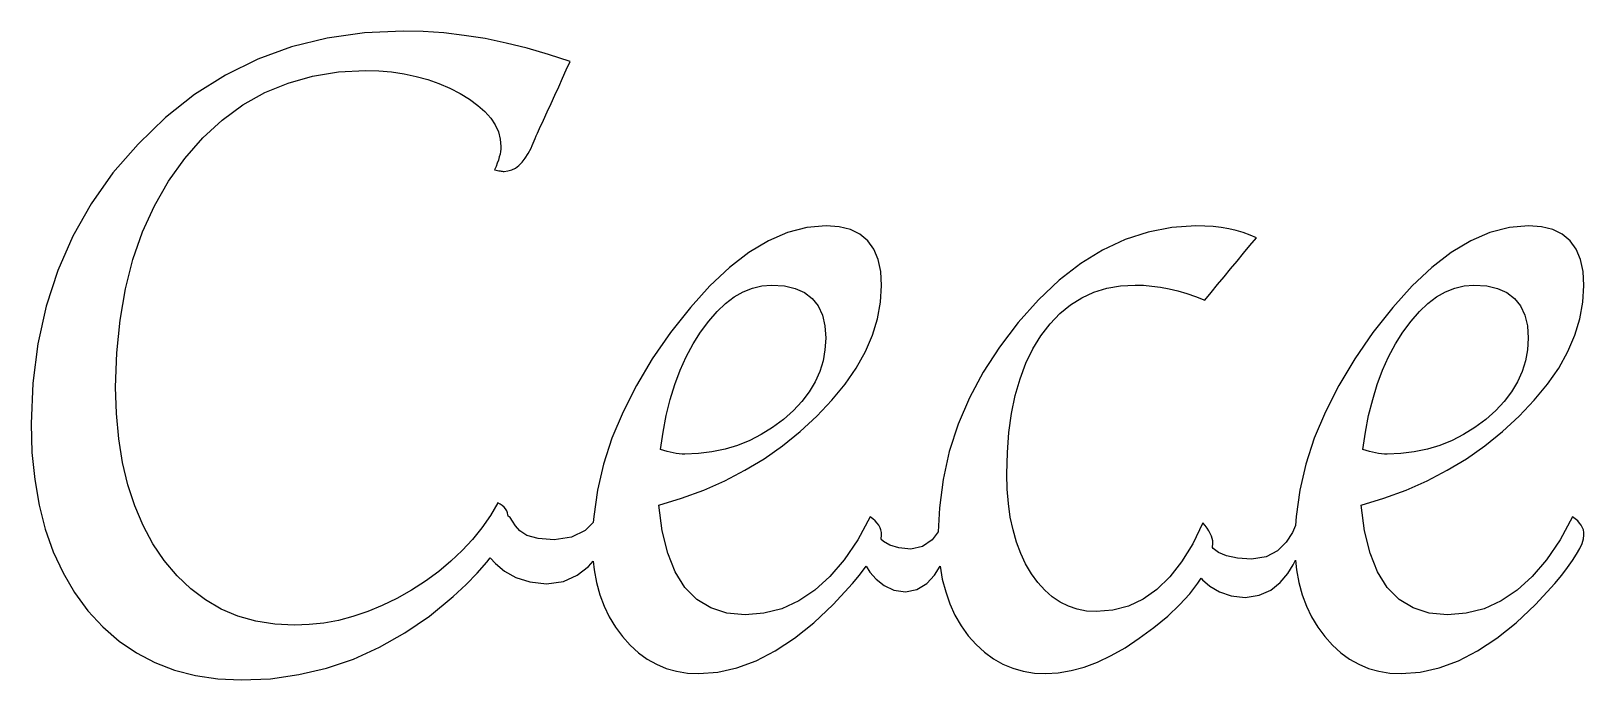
# Model space of a CAD drawing. Extents: x 0.7 to 68.4, y 0 to 28.3.
import ezdxf

# ---------------------------------------------------------------- set-up
doc = ezdxf.new("R2010")
doc.units = 0
doc.layers.add('Layer_1', color=7, linetype='CONTINUOUS')

msp = doc.modelspace()

# ---------------------------------------------------------------- linework, layer by layer
at = {"layer": 'Layer_1', "color": 7}
for points in [[(16.889236, 28.289027), (15.204722, 28.218471), (13.581944, 27.980346), (12.029722, 27.60111), (10.548056, 27.063124), (9.136944, 26.366388), (7.796389, 25.519721), (6.526389, 24.523124), (5.326944, 23.367777), (4.233333, 22.106596), (3.280833, 20.766041), (2.487083, 19.34611), (1.825625, 17.855624), (1.314097, 16.294583), (0.9525, 14.662985), (0.732014, 12.952013), (0.661458, 11.170485), (0.696736, 9.926944), (0.820208, 8.745138), (1.014236, 7.633888), (1.278819, 6.584374), (1.631597, 5.596596), (2.054931, 4.679374), (2.557639, 3.823888), (3.139722, 3.030138), (3.792361, 2.324583), (4.497917, 1.707221), (5.256389, 1.195694), (6.067778, 0.77236), (6.923264, 0.437221), (7.840486, 0.199096), (8.810625, 0.057985), (9.824861, 0.013888), (11.103681, 0.066805), (12.347222, 0.243194), (13.555486, 0.525416), (14.728472, 0.922291), (15.866181, 1.433819), (16.968611, 2.059999), (18.044583, 2.792013), (19.076458, 3.647499), (19.640903, 4.167846), (20.125972, 4.661735), (20.540486, 5.137985), (20.690417, 5.340833), (20.919722, 5.085069), (21.307778, 4.758749), (21.810486, 4.476527), (22.419028, 4.282499), (23.151042, 4.203124), (23.883056, 4.300138), (24.482778, 4.573541), (24.976667, 4.952777), (25.188333, 5.190902), (25.232431, 4.811666), (25.329444, 4.256041), (25.479375, 3.726874), (25.655764, 3.232985), (25.885069, 2.756735), (26.149653, 2.315763), (26.458333, 1.901249), (26.793472, 1.522013), (27.155069, 1.195694), (27.543125, 0.922291), (27.948819, 0.692985), (28.372153, 0.516596), (28.821944, 0.393124), (29.298194, 0.313749), (29.792083, 0.29611), (30.621111, 0.349027), (31.450139, 0.534235), (32.287986, 0.842916), (33.125833, 1.275069), (33.963681, 1.830694), (34.810347, 2.500971), (35.648194, 3.303541), (36.494861, 4.220763), (36.794722, 4.58236), (37.050486, 4.90868), (37.094583, 4.970416), (37.253333, 4.714652), (37.526736, 4.397152), (37.870694, 4.123749), (38.294028, 3.920902), (38.805556, 3.850346), (39.308264, 3.94736), (39.731597, 4.211944), (40.075556, 4.58236), (40.313681, 4.970416), (40.410694, 4.405971), (40.560625, 3.850346), (40.737014, 3.329999), (40.966319, 2.83611), (41.230903, 2.36868), (41.539583, 1.936527), (41.883542, 1.557291), (42.253958, 1.222152), (42.642014, 0.93111), (43.056528, 0.701805), (43.488681, 0.525416), (43.947292, 0.393124), (44.432361, 0.313749), (44.935069, 0.29611), (45.473056, 0.322569), (46.028681, 0.419583), (46.601944, 0.569513), (47.184028, 0.789999), (47.774931, 1.072221), (48.383472, 1.41618), (49.000833, 1.830694), (49.635833, 2.298124), (50.244375, 2.792013), (50.764722, 3.285902), (51.205694, 3.762152), (51.567292, 4.229583), (51.699583, 4.450069), (51.761319, 4.379513), (52.087639, 4.097291), (52.502153, 3.850346), (53.013681, 3.673958), (53.631042, 3.612221), (54.239583, 3.700416), (54.742292, 3.929721), (55.156806, 4.26486), (55.483125, 4.644096), (55.72125, 5.023333), (55.827083, 5.234999), (55.871181, 4.811666), (55.968194, 4.256041), (56.118125, 3.726874), (56.294514, 3.232985), (56.523819, 2.756735), (56.788403, 2.315763), (57.097083, 1.901249), (57.432222, 1.522013), (57.793819, 1.195694), (58.181875, 0.922291), (58.587569, 0.692985), (59.010903, 0.516596), (59.460694, 0.393124), (59.936944, 0.313749), (60.430833, 0.29611), (61.259861, 0.349027), (62.088889, 0.534235), (62.926736, 0.842916), (63.764583, 1.275069), (64.602431, 1.830694), (65.449097, 2.500971), (66.286944, 3.303541), (67.133611, 4.220763), (67.433472, 4.58236), (67.689236, 4.90868), (67.909722, 5.21736), (68.086111, 5.490763), (68.227222, 5.737708), (68.324236, 5.958194), (68.385972, 6.161041), (68.403611, 6.32861), (68.403611, 6.434444), (68.377153, 6.549096), (68.341875, 6.64611), (68.280139, 6.751944), (68.209583, 6.848958), (68.130208, 6.945971), (68.024375, 7.034166), (67.909722, 7.12236), (67.362917, 6.116944), (66.772014, 5.252638), (66.145833, 4.520624), (65.484375, 3.920902), (64.787639, 3.453471), (64.046806, 3.118333), (63.270694, 2.915485), (62.450486, 2.853749), (61.656736, 2.924305), (60.951181, 3.15361), (60.342639, 3.524027), (59.822292, 4.044374), (59.398958, 4.723471), (59.072639, 5.54368), (58.825694, 6.513819), (58.684583, 7.633888), (59.681181, 7.933749), (60.6425, 8.286527), (61.559722, 8.692221), (62.441667, 9.150833), (63.279514, 9.653541), (64.082083, 10.217985), (64.849375, 10.835346), (65.572569, 11.505624), (66.234028, 12.20236), (66.807292, 12.899096), (67.301181, 13.604652), (67.698056, 14.319027), (68.006736, 15.033402), (68.227222, 15.747777), (68.359514, 16.470971), (68.403611, 17.202985), (68.368333, 17.811527), (68.253681, 18.331874), (68.068472, 18.781666), (67.803889, 19.152083), (67.459931, 19.434305), (67.045417, 19.637152), (66.551528, 19.760624), (65.987083, 19.795902), (65.149236, 19.725346), (64.302569, 19.50486), (63.464722, 19.143263), (62.609236, 18.640555), (61.762569, 17.987916), (60.915903, 17.185346), (60.060417, 16.241666), (59.196111, 15.156874), (58.402361, 14.001527), (57.705625, 12.84618), (57.123542, 11.699652), (56.638472, 10.553124), (56.268056, 9.415416), (56.003472, 8.277708), (55.844722, 7.139999), (55.827083, 6.743124), (55.685972, 6.443263), (55.412569, 6.01111), (55.033333, 5.640694), (54.539444, 5.37611), (53.904444, 5.279096), (53.287083, 5.323194), (52.810833, 5.420208), (52.466875, 5.570138), (52.22875, 5.746527), (52.193472, 5.781805), (52.211111, 5.967013), (52.211111, 6.072846), (52.184653, 6.17868), (52.158194, 6.284513), (52.105278, 6.399166), (52.043542, 6.513819), (51.972986, 6.628471), (51.884792, 6.743124), (51.778958, 6.857777), (51.337986, 5.949374), (50.852917, 5.164444), (50.332569, 4.502985), (49.776944, 3.95618), (49.177222, 3.532846), (48.533403, 3.232985), (47.854306, 3.047777), (47.131111, 2.99486), (46.707778, 3.012499), (46.302083, 3.091874), (45.914028, 3.224166), (45.552431, 3.400555), (45.208472, 3.62986), (44.882153, 3.920902), (44.582292, 4.256041), (44.300069, 4.635277), (44.044306, 5.06743), (43.832639, 5.526041), (43.647431, 6.01993), (43.4975, 6.549096), (43.374028, 7.104721), (43.294653, 7.695624), (43.241736, 8.321805), (43.224097, 8.983263), (43.250556, 9.918124), (43.321111, 10.800069), (43.435764, 11.629096), (43.594514, 12.405208), (43.806181, 13.137221), (44.061944, 13.816319), (44.361806, 14.442499), (44.714583, 15.015763), (45.111458, 15.53611), (45.534792, 15.977083), (46.002222, 16.356319), (46.496111, 16.664999), (47.025278, 16.911944), (47.589722, 17.079513), (48.189444, 17.185346), (48.824444, 17.220624), (49.186042, 17.211805), (49.556458, 17.176527), (49.926875, 17.12361), (50.306111, 17.053055), (50.685347, 16.96486), (51.073403, 16.850208), (51.461458, 16.717916), (51.858333, 16.567985), (52.140556, 16.903124), (52.422778, 17.247083), (52.705, 17.582221), (52.987222, 17.92618), (53.269444, 18.261319), (53.551667, 18.605277), (53.833889, 18.940416), (54.116111, 19.284374), (53.842708, 19.399027), (53.542847, 19.50486), (53.234167, 19.593055), (52.916667, 19.67243), (52.581528, 19.725346), (52.22875, 19.769444), (51.858333, 19.787083), (51.479097, 19.795902), (50.429583, 19.734166), (49.397708, 19.531319), (48.392292, 19.204999), (47.404514, 18.746388), (46.452014, 18.155485), (45.517153, 17.432291), (44.60875, 16.576805), (43.717986, 15.589027), (42.906597, 14.521874), (42.192222, 13.428263), (41.5925, 12.308194), (41.098611, 11.152846), (40.719375, 9.971041), (40.445972, 8.753958), (40.287222, 7.519235), (40.234306, 6.460902), (39.969722, 6.116944), (39.555208, 5.825902), (39.034861, 5.711249), (38.523333, 5.764166), (38.126458, 5.878819), (37.844236, 6.046388), (37.738403, 6.143402), (37.747222, 6.161041), (37.764861, 6.32861), (37.764861, 6.434444), (37.738403, 6.549096), (37.703125, 6.64611), (37.641389, 6.751944), (37.570833, 6.848958), (37.491458, 6.945971), (37.385625, 7.034166), (37.270972, 7.12236), (36.724167, 6.116944), (36.133264, 5.252638), (35.507083, 4.520624), (34.845625, 3.920902), (34.148889, 3.453471), (33.408056, 3.118333), (32.631944, 2.915485), (31.811736, 2.853749), (31.017986, 2.924305), (30.312431, 3.15361), (29.703889, 3.524027), (29.183542, 4.044374), (28.760208, 4.723471), (28.433889, 5.54368), (28.186944, 6.513819), (28.045833, 7.633888), (29.042431, 7.933749), (30.00375, 8.286527), (30.920972, 8.692221), (31.802917, 9.150833), (32.640764, 9.653541), (33.443333, 10.217985), (34.210625, 10.835346), (34.933819, 11.505624), (35.595278, 12.20236), (36.168542, 12.899096), (36.662431, 13.604652), (37.059306, 14.319027), (37.367986, 15.033402), (37.588472, 15.747777), (37.720764, 16.470971), (37.764861, 17.202985), (37.729583, 17.811527), (37.614931, 18.331874), (37.429722, 18.781666), (37.165139, 19.152083), (36.821181, 19.434305), (36.406667, 19.637152), (35.912778, 19.760624), (35.348333, 19.795902), (34.510486, 19.725346), (33.663819, 19.50486), (32.825972, 19.143263), (31.970486, 18.640555), (31.123819, 17.987916), (30.277153, 17.185346), (29.421667, 16.241666), (28.557361, 15.156874), (27.763611, 14.001527), (27.066875, 12.84618), (26.484792, 11.699652), (25.999722, 10.553124), (25.629306, 9.415416), (25.364722, 8.277708), (25.205972, 7.139999), (25.188333, 6.875416), (24.826736, 6.531458), (24.235833, 6.231596), (23.486181, 6.116944), (22.780625, 6.16986), (22.295556, 6.310971), (21.986875, 6.504999), (21.792847, 6.725485), (21.669375, 6.937152), (21.554722, 7.095902), (21.475347, 7.148819), (21.466528, 7.201735), (21.448889, 7.28993), (21.413611, 7.386944), (21.360694, 7.466319), (21.298958, 7.545694), (21.219583, 7.60743), (21.131389, 7.677985), (21.016736, 7.730902), (20.699236, 7.175277), (20.328819, 6.64611), (19.923125, 6.134583), (19.473333, 5.649513), (18.979444, 5.182083), (18.450278, 4.74111), (17.868194, 4.317777), (17.250833, 3.920902), (16.615833, 3.568124), (15.980833, 3.250624), (15.345833, 2.99486), (14.702014, 2.774374), (14.067014, 2.606805), (13.432014, 2.492152), (12.788194, 2.421596), (12.153194, 2.395138), (11.288889, 2.439235), (10.459861, 2.571527), (9.68375, 2.792013), (8.951736, 3.100694), (8.272639, 3.497569), (7.628819, 3.982638), (7.029097, 4.555902), (6.473472, 5.21736), (5.979583, 5.949374), (5.547431, 6.743124), (5.185833, 7.59861), (4.885972, 8.515833), (4.647847, 9.485971), (4.489097, 10.526666), (4.383264, 11.620277), (4.347986, 12.775624), (4.400903, 14.27493), (4.542014, 15.69486), (4.780139, 17.053055), (5.106458, 18.331874), (5.529792, 19.540138), (6.050139, 20.677846), (6.658681, 21.744999), (7.364236, 22.732777), (8.157986, 23.63236), (8.995833, 24.408471), (9.895417, 25.06993), (10.856736, 25.607916), (11.870972, 26.02243), (12.938125, 26.322291), (14.067014, 26.507499), (15.248819, 26.569235), (15.830903, 26.551596), (16.386528, 26.507499), (16.933333, 26.428124), (17.4625, 26.313471), (17.965208, 26.18118), (18.450278, 26.004791), (18.926528, 25.801944), (19.376319, 25.572638), (19.790833, 25.316874), (20.152431, 25.052291), (20.461111, 24.778888), (20.716875, 24.496666), (20.910903, 24.196805), (21.052014, 23.896944), (21.131389, 23.579444), (21.157847, 23.253124), (21.157847, 23.147291), (21.140208, 23.041458), (21.122569, 22.926805), (21.087292, 22.803333), (21.052014, 22.671041), (20.999097, 22.52993), (20.946181, 22.388819), (20.884444, 22.238888), (20.946181, 22.221249), (21.007917, 22.21243), (21.069653, 22.20361), (21.122569, 22.194791), (21.175486, 22.185971), (21.219583, 22.185971), (21.263681, 22.177152), (21.298958, 22.177152), (21.466528, 22.194791), (21.634097, 22.238888), (21.792847, 22.318263), (21.942778, 22.432916), (22.083889, 22.574027), (22.216181, 22.750416), (22.348472, 22.953263), (22.471944, 23.191388), (22.516042, 23.297221), (22.560139, 23.403055), (22.613056, 23.508888), (22.657153, 23.614721), (22.70125, 23.720555), (22.754167, 23.835208), (22.798264, 23.941041), (22.842361, 24.046874), (23.009931, 24.408471), (23.1775, 24.770069), (23.345069, 25.140485), (23.512639, 25.502083), (23.680208, 25.86368), (23.847778, 26.234096), (24.006528, 26.595694), (24.174097, 26.96611), (23.239236, 27.274791), (22.304375, 27.539374), (21.387153, 27.76868), (20.469931, 27.962708), (19.561528, 28.103819), (18.661944, 28.209652), (17.771181, 28.271388), (16.889236, 28.289027), (16.889236, 28.289027)], [(32.967083, 17.220624), (33.522708, 17.185346), (33.998958, 17.070694), (34.404653, 16.894305), (34.739792, 16.638541), (34.995556, 16.312221), (35.180764, 15.915346), (35.295417, 15.439096), (35.330694, 14.90111), (35.295417, 14.398402), (35.216042, 13.913333), (35.066111, 13.454721), (34.863264, 13.00493), (34.6075, 12.572777), (34.29, 12.149444), (33.919583, 11.752569), (33.478611, 11.364513), (33.011181, 11.011735), (32.517292, 10.703055), (32.014583, 10.447291), (31.485417, 10.235624), (30.938611, 10.068055), (30.365347, 9.953402), (29.783264, 9.882846), (29.174722, 9.856388), (29.060069, 9.856388), (28.936597, 9.865208), (28.804306, 9.882846), (28.672014, 9.909305), (28.539722, 9.935763), (28.407431, 9.971041), (28.266319, 10.006319), (28.125208, 10.059235), (28.231042, 10.808888), (28.372153, 11.532083), (28.548542, 12.228819), (28.751389, 12.881458), (28.980694, 13.507638), (29.245278, 14.098541), (29.545139, 14.654166), (29.871458, 15.174513), (30.224236, 15.650763), (30.585833, 16.065277), (30.95625, 16.418055), (31.335486, 16.709096), (31.732361, 16.929583), (32.129236, 17.088333), (32.54375, 17.185346), (32.967083, 17.220624), (32.967083, 17.220624)], [(63.605833, 17.220624), (64.161458, 17.185346), (64.637708, 17.070694), (65.043403, 16.894305), (65.378542, 16.638541), (65.634306, 16.312221), (65.819514, 15.915346), (65.934167, 15.439096), (65.969444, 14.90111), (65.934167, 14.398402), (65.854792, 13.913333), (65.704861, 13.454721), (65.502014, 13.00493), (65.24625, 12.572777), (64.92875, 12.149444), (64.558333, 11.752569), (64.117361, 11.364513), (63.649931, 11.011735), (63.156042, 10.703055), (62.653333, 10.447291), (62.124167, 10.235624), (61.577361, 10.068055), (61.004097, 9.953402), (60.422014, 9.882846), (59.813472, 9.856388), (59.698819, 9.856388), (59.575347, 9.865208), (59.443056, 9.882846), (59.310764, 9.909305), (59.178472, 9.935763), (59.046181, 9.971041), (58.905069, 10.006319), (58.763958, 10.059235), (58.869792, 10.808888), (59.010903, 11.532083), (59.187292, 12.228819), (59.390139, 12.881458), (59.619444, 13.507638), (59.884028, 14.098541), (60.183889, 14.654166), (60.510208, 15.174513), (60.862986, 15.650763), (61.224583, 16.065277), (61.595, 16.418055), (61.974236, 16.709096), (62.371111, 16.929583), (62.767986, 17.088333), (63.1825, 17.185346), (63.605833, 17.220624), (63.605833, 17.220624)]]:
    msp.add_lwpolyline(points, dxfattribs=at)

doc.saveas('drawing.dxf')
